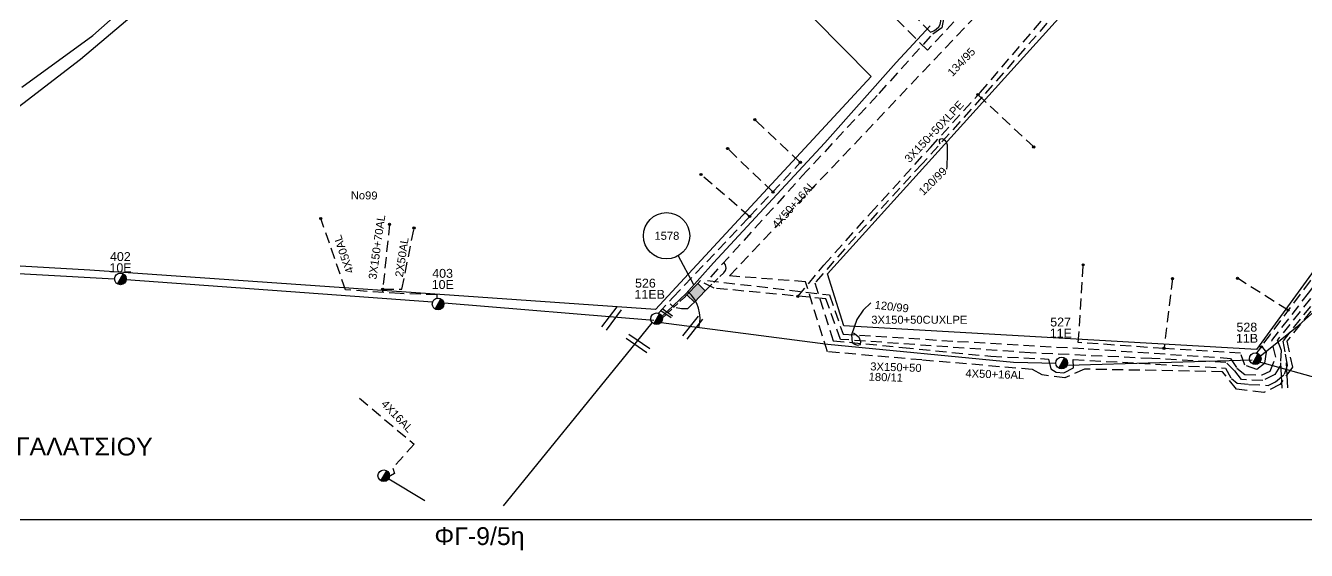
# Model space of a CAD drawing. Header units: millimetres. Extents: x -2238 to -1136, y 747 to 1272.
# Drawn here: x -2011.6 to -1863.8, y 753.4 to 814 of the extents above; entities that cross this region are included whole.
import ezdxf

# ---------------------------------------------------------------- set-up
doc = ezdxf.new("R2010")
doc.units = ezdxf.units.MM
doc.linetypes.add('DASHED', pattern=[19.05, 12.7, -6.35])
for name, color, linetype in [('Link Box 4 Διευθύνσεων', 7, 'Continuous'), ('Άγνωστα', 7, 'Continuous'), ('Γέφυρες Εναέριου Δικτύου', 7, 'Continuous'), ('Γυμνά εναέρια ΧΤ (1Φ)   2x50AL', 7, 'Continuous'), ('Γυμνά εναέρια ΧΤ και ΦΟΠ (3Φ)   4x50+16AL', 7, 'Continuous'), ('Επιγραφές - Σχήματα', 7, 'Continuous'), ('Καλώδια ΧΤ   3x150+50AL', 7, 'DASHED'), ('Καλώδια ΧΤ   3x150+50AL XLPE', 7, 'DASHED'), ('Καλώδια ΧΤ   3x150AL+50XLPE', 7, 'DASHED'), ('Στύλος ΦΜ', 7, 'Continuous'), ('Στύλος ΦΜ @ 1', 7, 'Continuous'), ('Συνδέσεις', 7, 'Continuous'), ('Τομή', 7, 'Continuous'), ('Υπόβαθρο ΔΕΗ', 7, 'Continuous'), ('Υπόγεια καλώδια Δικτύου ΧΤ και Παρ. ΧΤ - 3X150+70 AL', 7, 'DASHED'), ('Υπόγεια καλώδια Παροχών ΧΤ   4x16AL', 7, 'DASHED'), ('Υπόγεια καλώδια Παροχών ΧΤ   4x50AL', 7, 'DASHED')]:
    doc.layers.add(name, color=color, linetype=linetype)
doc.styles.get("Standard").update_dxf_attribs({"font": 'ARIAL.TTF'})
doc.linetypes.add('SYN_LINE', pattern='A,0.5,-0.0001,["/\\/\\/\\/",Standard,S=0.1,R=0,X=0,Y=-0.05],-0.25', length=0.7501)

# ---------------------------------------------------------------- blocks, each defined once
blk = doc.blocks.new('ΥΠΑΡΧΩΝ ΤΣΙΜΕΝΤΕΝΙΟΣ ΣΤΥΛΟΣ')
at = {"layer": 'Στύλος ΦΜ'}
blk.add_hatch(color=256, dxfattribs=at).paths.add_polyline_path([(-1.29, -2.28, 0.574793), (2.62, 0, 0.268822), (1.3, 2.27)])
blk.add_line((-1.29, -2.28), (1.3, 2.27), dxfattribs=at)
blk.add_circle((0, 0), 2.62, dxfattribs=at)
at = {"layer": 'Στύλος ΦΜ', "flags": 4}
for tag, p in [('ΑΡΙΘΜΟΣ', (-4.68, 8.05)), ('ΤΥΠΟΣ', (-4.91, 3.03))]:
    blk.add_attdef(tag, p, '', height=4, dxfattribs=at)
blk = doc.blocks.new('ΤΟΜΗ')
at = {"layer": 'Τομή', "ltscale": 40}
for p, q in [((-5.68, 0), (5.68, 0)), ((5.68, -2.33), (-5.68, -2.33))]:
    blk.add_line(p, q, dxfattribs=at)
blk = doc.blocks.new('_ΣΥΝΔΕΣΗ')
at = {"layer": 'Συνδέσεις', "linetype": 'SYN_LINE', "ltscale": 40}
blk.add_hatch(color=256, dxfattribs=at).paths.add_polyline_path([(0.5, -0.01, 1), (-0.5, -0.01, 1)])
at = {"layer": 'Συνδέσεις'}
blk.add_circle((0, -0.01), 0.5, dxfattribs=at)
blk = doc.blocks.new('LINK BOX 4 ΑΝΑΧΩΡΗΣΕΩΝ')
at = {"layer": 'Link Box 4 Διευθύνσεων', "ltscale": 40}
blk.add_hatch(color=256, dxfattribs=at).paths.add_polyline_path([(-3.54, 0), (-3.54, -4.67), (3.54, -4.67), (3.54, 0)])
for p, q in [((-3.54, 0), (-5.33, 0)), ((5.33, 0), (3.54, 0)), ((-3.54, -4.67), (-5.33, -4.67)), ((5.33, -4.67), (3.54, -4.67))]:
    blk.add_line(p, q, dxfattribs=at)
blk.add_lwpolyline([(-3.54, -4.67), (-3.54, 0), (3.54, 0), (3.54, -4.67)], close=True, dxfattribs=at)

msp = doc.modelspace()

# ---------------------------------------------------------------- linework, layer by layer
at = {"layer": 'Άγνωστα', "color": 151, "linetype": 'DASHED', "ltscale": 0.1}
for points in [[(-1938.62, 780.81), (-1936.95, 782.61), (-1928.09, 791.97), (-1922.26, 798.2), (-1927.49, 803.16)], [(-1925.42, 794.82), (-1930.63, 799.81)], [(-1928.09, 791.97), (-1933.7, 796.81)]]:
    msp.add_lwpolyline(points, dxfattribs=at)
at = {"layer": 'Άγνωστα', "color": 27, "linetype": 'DASHED', "ltscale": 0.1}
for points in [[(-1879.28, 784.81), (-1880.27, 776.74)], [(-1865.95, 781.15), (-1871.79, 784.84)]]:
    msp.add_lwpolyline(points, dxfattribs=at)
at = {"layer": 'Άγνωστα', "color": 173, "ltscale": 0.1}
msp.add_lwpolyline([(-1817.25, 758.14), (-1827.94, 762.69), (-1829.14, 763.43), (-1837.9, 765.66), (-1847.62, 769.04), (-1861.65, 773.06), (-1869.36, 775.19)], dxfattribs=at)
at = {"layer": 'Άγνωστα', "color": 6, "ltscale": 0.1}
msp.add_lwpolyline([(-1969.73, 761.69), (-1965.58, 759.18)], dxfattribs=at)
at = {"layer": 'Γέφυρες Εναέριου Δικτύου', "ltscale": 0.1}
msp.add_arc((-1937.82, 780.25), 4.01, 343.9683, 49.5528, dxfattribs=at)
at = {"layer": 'Γυμνά εναέρια ΧΤ (1Φ)   2x50AL', "color": 1, "linetype": 'DASHED', "ltscale": 0.1}
msp.add_lwpolyline([(-1970.42, 783.58), (-1968.21, 783.58), (-1966.8, 790.66)], dxfattribs=at)
at = {"layer": 'Γυμνά εναέρια ΧΤ και ΦΟΠ (3Φ)   4x50+16AL', "color": 85, "ltscale": 0.1}
for points in [[(-2012.06, 806.91), (-2003.87, 812.88), (-1989.85, 825.35), (-1980.12, 833.36)], [(-1869.36, 775.71), (-1864.73, 779.42), (-1859.28, 784.26), (-1851.08, 791.34)]]:
    msp.add_lwpolyline(points, dxfattribs=at)
at = {"layer": 'Γυμνά εναέρια ΧΤ και ΦΟΠ (3Φ)   4x50+16AL', "color": 30, "linetype": 'DASHED', "ltscale": 0.1}
for points in [[(-1905.74, 814.96), (-1905.72, 814.8), (-1905.92, 813.77), (-1907.22, 812.79), (-1913.36, 805.96), (-1921.51, 797.21), (-1932.93, 784.61), (-1932.93, 784.61)], [(-1932.94, 784.59), (-1918.86, 782.92), (-1917.31, 778.4), (-1904.09, 777.56), (-1889.01, 776.7), (-1872.59, 775.6), (-1871.88, 774.47), (-1870.94, 773.72), (-1868.93, 773.69), (-1868.02, 774.11), (-1867.38, 775.72), (-1867.83, 777.63)]]:
    msp.add_lwpolyline(points, dxfattribs=at)
at = {"layer": 'Γυμνά εναέρια ΧΤ και ΦΟΠ (3Φ)   4x50+16AL', "color": 2, "ltscale": 0.1}
msp.add_lwpolyline([(-1938.35, 780.32), (-1935.42, 783.07), (-1932.24, 786.62), (-1925.96, 793.44), (-1919.4, 800.46), (-1911.19, 809.77), (-1907.27, 814)], dxfattribs=at)
at = {"layer": 'Γυμνά εναέρια ΧΤ και ΦΟΠ (3Φ)   4x50+16AL', "color": 1, "ltscale": 0.1}
for points in [[(-2026.95, 786.21), (-2001.41, 784.77)], [(-2000.03, 784.69), (-1964.67, 782.11)], [(-1963.34, 782), (-1939.15, 780)]]:
    msp.add_lwpolyline(points, dxfattribs=at)
at = {"layer": 'Γυμνά εναέρια ΧΤ και ΦΟΠ (3Φ)   4x50+16AL', "color": 6, "ltscale": 0.1}
msp.add_lwpolyline([(-1956.47, 758.57), (-1942.31, 776.03), (-1939.35, 779.71)], dxfattribs=at)
at = {"layer": 'Γυμνά εναέρια ΧΤ και ΦΟΠ (3Φ)   4x50+16AL', "color": 27, "ltscale": 0.1}
for points in [[(-1892.73, 775.01), (-1897.65, 775.14), (-1919.08, 777.21), (-1938.3, 779.7)], [(-1870.1, 775.38), (-1891.39, 774.79)]]:
    msp.add_lwpolyline(points, dxfattribs=at)
at = {"layer": 'Επιγραφές - Σχήματα', "ltscale": 0.1}
msp.add_lwpolyline([(-1243.78, 1256.38), (-2237.36, 1256.38), (-2237.36, 756.99), (-1243.78, 756.99)], close=True, dxfattribs=at)
for points in [[(-1906.12, 800.32), (-1906.17, 800.58), (-1906.17, 800.77), (-1906.12, 800.89), (-1906.03, 800.94), (-1905.92, 800.96), (-1905.8, 800.93), (-1905.68, 800.86), (-1905.57, 800.78), (-1905.48, 800.68), (-1905.41, 800.58), (-1905.36, 800.46), (-1905.33, 800.35), (-1905.3, 800.23), (-1905.29, 800.12), (-1905.28, 800.01), (-1905.28, 799.92), (-1905.28, 799.84), (-1905.28, 799.76), (-1905.28, 799.7), (-1905.28, 799.63), (-1905.28, 799.56), (-1905.28, 799.48), (-1905.28, 799.38), (-1905.28, 799.26), (-1905.29, 799.12), (-1905.29, 798.96), (-1905.3, 798.77), (-1905.31, 798.55), (-1905.32, 798.31), (-1905.33, 798.05), (-1905.34, 797.76), (-1905.36, 797.44)], [(-1914.11, 782), (-1914.97, 781.18), (-1915.73, 780.1), (-1916.35, 778.32), (-1916.25, 777.43), (-1915.96, 777.24), (-1915.69, 777.14), (-1915.3, 777.2), (-1915.26, 777.5), (-1915.43, 777.99), (-1916.12, 778.49)]]:
    msp.add_lwpolyline(points, dxfattribs=at)
at = {"layer": 'Επιγραφές - Σχήματα', "color": 7}
msp.add_lwpolyline([(-1936.38, 787.51), (-1934.55, 784.11)], dxfattribs=at)
at = {"layer": 'Επιγραφές - Σχήματα', "ltscale": 0.1}
msp.add_circle((-1937.67, 789.75), 2.67, dxfattribs=at)
at = {"layer": 'Καλώδια ΧΤ   3x150+50AL', "color": 7, "ltscale": 0.1}
msp.add_lwpolyline([(-1835.41, 798.3), (-1843.58, 803.86), (-1844.46, 804.46), (-1848.41, 799.19), (-1849.47, 799.24), (-1859.78, 785.5), (-1866.09, 777.6), (-1865.46, 774.57), (-1866.9, 772.59), (-1868.77, 771.65), (-1871.92, 772.05), (-1873.54, 774.05), (-1889.45, 774.35), (-1891.7, 773.35), (-1894.35, 773.7), (-1895.47, 774.31), (-1908.23, 775.41), (-1919.1, 776.36), (-1921.64, 784.43), (-1930.41, 785.12), (-1904.17, 812.84), (-1875.24, 843.4), (-1886.44, 854.03)], dxfattribs=at)
at = {"layer": 'Καλώδια ΧΤ   3x150+50AL', "color": 4, "ltscale": 0.1}
for points in [[(-1933.17, 842.55), (-1934.79, 841.23), (-1907.22, 813.25), (-1906.84, 813.41), (-1906.56, 813.59), (-1906.27, 813.88), (-1906.09, 814.15), (-1906.01, 814.53), (-1905.97, 814.79), (-1905.96, 815.07), (-1906, 815.34), (-1906.15, 815.6), (-1906.26, 815.78), (-1906.28, 815.94), (-1905.95, 816.2), (-1905.61, 816.56), (-1905.37, 816.87), (-1905.14, 817.16), (-1904.96, 817.4), (-1894.94, 828.18), (-1894.75, 828.57)], [(-1891.51, 830.32), (-1890.71, 830.7), (-1890.31, 830.72), (-1889.85, 830.36), (-1890.29, 829.33), (-1891.47, 828.34), (-1907.58, 811.18), (-1921.92, 825.54)]]:
    msp.add_lwpolyline(points, dxfattribs=at)
at = {"layer": 'Καλώδια ΧΤ   3x150+50AL', "color": 151, "linetype": 'DASHED', "ltscale": 0.1}
msp.add_lwpolyline([(-1901.73, 806.02), (-1895.31, 800)], dxfattribs=at)
at = {"layer": 'Καλώδια ΧΤ   3x150+50AL', "color": 1, "ltscale": 0.05}
for points in [[(-1932.9, 783.71), (-1931.05, 785.49), (-1930.89, 785.73), (-1930.81, 786), (-1930.83, 786.22), (-1930.89, 786.41), (-1930.99, 786.56), (-1931.09, 786.64)], [(-1935.66, 782.58), (-1938.15, 780.27)], [(-1934.78, 781.76), (-1935.26, 781.32), (-1935.95, 781.32), (-1936.78, 781.48), (-1937.47, 782.05)]]:
    msp.add_lwpolyline(points, dxfattribs=at)
at = {"layer": 'Καλώδια ΧΤ   3x150+50AL XLPE', "color": 151, "linetype": 'DASHED', "ltscale": 0.1}
msp.add_lwpolyline([(-1922.52, 782.74), (-1919.53, 786.35), (-1914.14, 792.35), (-1907.23, 799.95), (-1901.47, 806.3), (-1892.22, 817.12), (-1884.33, 825.57), (-1884.27, 826.82), (-1883.52, 827.63), (-1882.52, 827.6), (-1882.52, 827.6)], dxfattribs=at)
at = {"layer": 'Καλώδια ΧΤ   3x150AL+50XLPE', "color": 2, "linetype": 'DASHED', "ltscale": 0.1}
for points in [[(-1893.78, 814.28), (-1901.25, 805.77), (-1908.19, 798.05), (-1915.85, 789.68), (-1920.55, 784.3), (-1918.46, 777.64), (-1910.43, 776.86), (-1900.24, 775.84), (-1893.59, 775.52), (-1893.35, 774.4), (-1892.72, 774.01), (-1891.84, 773.94), (-1890.72, 774.5), (-1890.75, 775.47), (-1873.16, 774.47), (-1872.5, 773.28), (-1871.84, 772.75), (-1870.48, 772.6), (-1868.25, 772.48), (-1867.42, 772.89), (-1866.38, 773.77), (-1866.01, 774.83), (-1866.3, 776.36), (-1866.52, 777.57)], [(-1866.5, 777.62), (-1862.79, 782.3), (-1857.46, 789.12), (-1852.45, 795.71), (-1849.48, 800.01), (-1848.68, 799.92), (-1847.44, 801.52), (-1844.68, 805.02), (-1835.53, 798.66), (-1835.53, 798.66), (-1835.53, 798.66)]]:
    msp.add_lwpolyline(points, dxfattribs=at)
at = {"layer": 'Υπόβαθρο ΔΕΗ', "ltscale": 0.1}
for points in [[(-1798.75, 874.15), (-1869.59, 776.61), (-1917.23, 779.34), (-1919.12, 785.35), (-1838.85, 874.15), (-1809.24, 903.26), (-1783.49, 895.43), (-1783.38, 895.04)], [(-2004.23, 785.79), (-2026.36, 787.05), (-2025.8, 794.41), (-2005.31, 810.15), (-1956.64, 851.26), (-1914.05, 808.12), (-1938.96, 781.24)]]:
    msp.add_lwpolyline(points, close=True, dxfattribs=at)
at = {"layer": 'Υπόγεια καλώδια Δικτύου ΧΤ και Παρ. ΧΤ - 3X150+70 AL', "color": 27, "linetype": 'DASHED', "ltscale": 0.1}
for points in [[(-1834.41, 800.14), (-1834.41, 800.14), (-1834.41, 800.14), (-1845.64, 808.22), (-1847.36, 806.03), (-1847.24, 804.97), (-1848.56, 802.93), (-1849.74, 803.13), (-1852.54, 799.18), (-1857.66, 792.25), (-1863.42, 784.53), (-1868.03, 778.37), (-1869.67, 776.13)], [(-1869.04, 777), (-1868.48, 776.31), (-1868.68, 775.02), (-1869.56, 774.33), (-1870.94, 774.82), (-1871.44, 776.18), (-1880.27, 776.74), (-1890.16, 777.42), (-1889.59, 786.39)]]:
    msp.add_lwpolyline(points, dxfattribs=at)
at = {"layer": 'Υπόγεια καλώδια Δικτύου ΧΤ και Παρ. ΧΤ - 3X150+70 AL', "color": 30, "linetype": 'DASHED', "ltscale": 0.1}
msp.add_lwpolyline([(-1867.83, 777.65), (-1867.83, 777.66), (-1863.61, 783.12), (-1858.02, 790.51), (-1854.51, 795.1), (-1852.36, 798.24), (-1849.75, 801.81), (-1848.74, 801.81), (-1847.56, 803.39), (-1846.35, 804.85), (-1846.6, 805.64), (-1845.31, 807.31), (-1834.69, 799.78), (-1834.69, 799.78), (-1834.69, 799.78)], dxfattribs=at)
at = {"layer": 'Υπόγεια καλώδια Δικτύου ΧΤ και Παρ. ΧΤ - 3X150+70 AL', "color": 151, "linetype": 'DASHED', "ltscale": 0.1}
for points in [[(-1834.96, 799.41), (-1834.96, 799.41), (-1834.96, 799.41), (-1844.57, 806.08), (-1848.89, 800.5), (-1849.89, 800.82), (-1853.13, 796), (-1855.97, 792.26), (-1861.02, 785.5), (-1867.16, 777.74), (-1867.15, 777.72)], [(-1867.2, 777.75), (-1866.75, 776.56), (-1866.89, 774.64), (-1867.5, 773.75), (-1868.87, 773.04), (-1871.34, 773.14), (-1872.12, 774.15), (-1873.12, 775.12), (-1881.69, 775.58), (-1895.72, 776.24), (-1917.59, 777.79), (-1919.28, 782.47), (-1932.18, 783.7), (-1933.79, 784.5)]]:
    msp.add_lwpolyline(points, dxfattribs=at)
at = {"layer": 'Υπόγεια καλώδια Δικτύου ΧΤ και Παρ. ΧΤ - 3X150+70 AL', "color": 1, "linetype": 'DASHED', "ltscale": 0.1}
msp.add_lwpolyline([(-1969.64, 791.07), (-1970.46, 783.21)], dxfattribs=at)
at = {"layer": 'Υπόγεια καλώδια Παροχών ΧΤ   4x16AL', "color": 6, "linetype": 'DASHED', "ltscale": 0.1}
msp.add_lwpolyline([(-1973.12, 771), (-1966.81, 765.71), (-1969.27, 762.92), (-1969.06, 762.3), (-1969.52, 762.02), (-1969.97, 761.97)], dxfattribs=at)
at = {"layer": 'Υπόγεια καλώδια Παροχών ΧΤ   4x50AL', "color": 1, "linetype": 'DASHED', "ltscale": 0.1}
msp.add_lwpolyline([(-1964.13, 782.56), (-1964.13, 782.94), (-1968.4, 783.07), (-1974.71, 783.5), (-1977.57, 791.75)], dxfattribs=at)

# ---------------------------------------------------------------- block references
at = {"layer": 'Link Box 4 Διευθύνσεων', "xscale": 0.2565857821764941, "yscale": 0.2565857821764941, "zscale": 0.2565857821764941, "rotation": 46.33789210479172}
msp.add_blockref('LINK BOX 4 ΑΝΑΧΩΡΗΣΕΩΝ', (-1934.7, 783.58), dxfattribs=at)
at = {"layer": 'Στύλος ΦΜ @ 1', "ltscale": 0.1, "xscale": 0.2565857821764941, "yscale": 0.2565857821764941, "zscale": 0.2565857821764941}
msp.add_blockref('ΥΠΑΡΧΩΝ ΤΣΙΜΕΝΤΕΝΙΟΣ ΣΤΥΛΟΣ', (-2000.69, 784.77), dxfattribs=at).add_auto_attribs({'ΤΥΠΟΣ': '10E', 'ΑΡΙΘΜΟΣ': '402'})
at = {"layer": 'Στύλος ΦΜ @ 1', "ltscale": 0.1}
ref = msp.add_blockref('ΥΠΑΡΧΩΝ ΤΣΙΜΕΝΤΕΝΙΟΣ ΣΤΥΛΟΣ', (-1964.04, 781.87), dxfattribs=dict(at, xscale=0.2565857821764941, yscale=0.2565857821764941, zscale=0.2565857821764941))
ref.add_attrib('ΤΥΠΟΣ', '10E', (-1964.77, 783.61), dxfattribs={"layer": 'Στύλος ΦΜ', "height": 1.026, "flags": 4})
ref.add_attrib('ΑΡΙΘΜΟΣ', '403', (-1964.71, 784.9), dxfattribs={"layer": 'Στύλος ΦΜ', "height": 1.026, "flags": 4})
ref = msp.add_blockref('ΥΠΑΡΧΩΝ ΤΣΙΜΕΝΤΕΝΙΟΣ ΣΤΥΛΟΣ', (-1938.82, 780.17), dxfattribs=dict(at, xscale=0.2565857821764941, yscale=0.2565857821764941, zscale=0.2565857821764941))
ref.add_attrib('ΤΥΠΟΣ', '11EB', (-1941.37, 782.48), dxfattribs={"layer": 'Στύλος ΦΜ', "height": 1.026, "flags": 4})
ref.add_attrib('ΑΡΙΘΜΟΣ', '526', (-1941.31, 783.77), dxfattribs={"layer": 'Στύλος ΦΜ', "height": 1.026, "flags": 4})
ref = msp.add_blockref('ΥΠΑΡΧΩΝ ΤΣΙΜΕΝΤΕΝΙΟΣ ΣΤΥΛΟΣ', (-1892.08, 775.06), dxfattribs=dict(at, xscale=0.2565857821764941, yscale=0.2565857821764941, zscale=0.2565857821764941))
ref.add_attrib('ΤΥΠΟΣ', '11E', (-1893.46, 777.99), dxfattribs={"layer": 'Στύλος ΦΜ', "height": 1.026, "flags": 4})
ref.add_attrib('ΑΡΙΘΜΟΣ', '527', (-1893.4, 779.28), dxfattribs={"layer": 'Στύλος ΦΜ', "height": 1.026, "flags": 4})
ref = msp.add_blockref('ΥΠΑΡΧΩΝ ΤΣΙΜΕΝΤΕΝΙΟΣ ΣΤΥΛΟΣ', (-1869.74, 775.56), dxfattribs=dict(at, xscale=0.2565857821764941, yscale=0.2565857821764941, zscale=0.2565857821764941))
ref.add_attrib('ΤΥΠΟΣ', '11B', (-1871.97, 777.4), dxfattribs={"layer": 'Στύλος ΦΜ', "height": 1.026, "flags": 4})
ref.add_attrib('ΑΡΙΘΜΟΣ', '528', (-1871.91, 778.69), dxfattribs={"layer": 'Στύλος ΦΜ', "height": 1.026, "flags": 4})
at = {"layer": 'Στύλος ΦΜ @ 1', "ltscale": 0.1, "xscale": 0.2565857821764941, "yscale": 0.2565857821764941, "zscale": 0.2565857821764941}
msp.add_blockref('ΥΠΑΡΧΩΝ ΤΣΙΜΕΝΤΕΝΙΟΣ ΣΤΥΛΟΣ', (-1970.3, 762.05), dxfattribs=at)
at = {"layer": 'Συνδέσεις', "ltscale": 0.1, "xscale": 0.2565857821764941, "yscale": 0.2565857821764941, "zscale": 0.2565857821764941}
for p in [(-1901.73, 806.03), (-1927.49, 803.16), (-1930.63, 799.82), (-1895.31, 800.01), (-1922.23, 798.24), (-1933.7, 796.82), (-1925.39, 794.79), (-1977.57, 791.75), (-1969.64, 791.07), (-1966.81, 790.66), (-1928.09, 791.98), (-1889.6, 786.4), (-1879.29, 784.81), (-1871.79, 784.84), (-1970.42, 783.59), (-1922.52, 782.76), (-1865.95, 781.16), (-1880.28, 776.75), (-1869.04, 776.93)]:
    msp.add_blockref('_ΣΥΝΔΕΣΗ', p, dxfattribs=at)
at = {"layer": 'Τομή', "ltscale": 0.1}
for p, xscale, yscale, zscale, rotation in [((-1943.78, 780.03), 0.2565857821765569, 0.2565857821765569, 0.2565857821765569, 233.1192126504186), ((-1937.57, 780.93), 0.1282928910882565, 0.1282928910882565, 0.1282928910882565, 325.4114287707406), ((-1934.42, 778.97), 0.25658578217651, 0.25658578217651, 0.25658578217651, 232.0419378920822), ((-1940.81, 777.57), 0.256585782176513, 0.256585782176513, 0.256585782176513, 325.4114287707406), ((-1866.71, 773.61), 0.2565857821764935, 0.2565857821764935, 0.2565857821764935, 93.27681361442403)]:
    msp.add_blockref('ΤΟΜΗ', p, dxfattribs=dict(at, xscale=xscale, yscale=yscale, zscale=zscale, rotation=rotation))

# ---------------------------------------------------------------- texts
at = {"layer": 'Γυμνά εναέρια ΧΤ (1Φ)   2x50AL', "color": 7, "ltscale": 0.1, "insert": (-1969.01, 785.06), "char_height": 0.924, "width": 86.4036, "attachment_point": 1, "rotation": 81.6272}
msp.add_mtext('2X50AL', dxfattribs=at)
at = {"layer": 'Γυμνά εναέρια ΧΤ και ΦΟΠ (3Φ)   4x50+16AL', "color": 7, "ltscale": 0.1, "char_height": 0.924, "width": 86.4036, "attachment_point": 1}
for s, insert, rotation in [('4X50+16AL', (-1925.6, 791.11), 48.4292), ('3X150+50', (-1914.15, 775.14), 358.119), ('180/11', (-1914.33, 773.95), 358.119), ('4X50+16AL', (-1903.17, 774.34), 358.119)]:
    msp.add_mtext(s, dxfattribs=dict(at, insert=insert, rotation=rotation))
at = {"layer": 'Επιγραφές - Σχήματα', "ltscale": 0.1, "char_height": 0.924, "width": 2.3267, "attachment_point": 1}
for s, insert, rotation in [('134/95', (-1905.35, 808.71), 46.3938), ('120/99', (-1908.68, 794.99), 44.7461), ('No99', (-1974.1, 794.9), 359.1099), ('120/99', (-1913.6, 782.26), 353.4296)]:
    msp.add_mtext(s, dxfattribs=dict(at, insert=insert, rotation=rotation))
at = {"layer": 'Επιγραφές - Σχήματα', "ltscale": 0.1}
for s, insert, char_height, width, attachment_point in [('1578', (-1939.07, 790.21), 0.924, 8.7846, 1), ('ΦΓ-9/5η', (-1959.26, 754.77), 2.053, 6.306, 5)]:
    msp.add_mtext(s, dxfattribs=dict(at, insert=insert, char_height=char_height, width=width, attachment_point=attachment_point))
at = {"layer": 'Επιγραφές - Σχήματα', "ltscale": 0.1, "insert": (-2004.86, 765.41), "char_height": 2.053, "attachment_point": 5, "rotation": 359.8872}
msp.add_mtext('ΓΑΛΑΤΣΙΟΥ', dxfattribs=at)
at = {"layer": 'Καλώδια ΧΤ   3x150+50AL XLPE', "color": 7, "linetype": 'DASHED', "ltscale": 0.1, "insert": (-1910.31, 798.74), "char_height": 0.9237, "width": 86.4036, "attachment_point": 1, "rotation": 46.565}
msp.add_mtext('3X150+50XLPE', dxfattribs=at)
at = {"layer": 'Καλώδια ΧΤ   3x150AL+50XLPE', "color": 7, "linetype": 'DASHED', "ltscale": 0.1, "insert": (-1914.05, 780.52), "char_height": 0.9237, "width": 86.4036, "attachment_point": 1}
msp.add_mtext('3X150+50CUXLPE', dxfattribs=at)
at = {"layer": 'Υπόγεια καλώδια Δικτύου ΧΤ και Παρ. ΧΤ - 3X150+70 AL', "color": 7, "linetype": 'DASHED', "ltscale": 0.1, "insert": (-1972.08, 784.79), "char_height": 0.924, "width": 86.4036, "attachment_point": 1, "rotation": 81.9762}
msp.add_mtext('3X150+70AL', dxfattribs=at)
at = {"layer": 'Υπόγεια καλώδια Παροχών ΧΤ   4x16AL', "color": 7, "linetype": 'DASHED', "ltscale": 0.1, "insert": (-1970.01, 770.9), "char_height": 0.924, "width": 86.4036, "attachment_point": 1, "rotation": 313.9824}
msp.add_mtext('4X16AL', dxfattribs=at)
at = {"layer": 'Υπόγεια καλώδια Παροχών ΧΤ   4x50AL', "color": 7, "linetype": 'DASHED', "ltscale": 0.1, "insert": (-1974.61, 785.28), "char_height": 0.924, "width": 86.4036, "attachment_point": 1, "rotation": 109.1084}
msp.add_mtext('4X50AL', dxfattribs=at)

doc.saveas('drawing.dxf')
